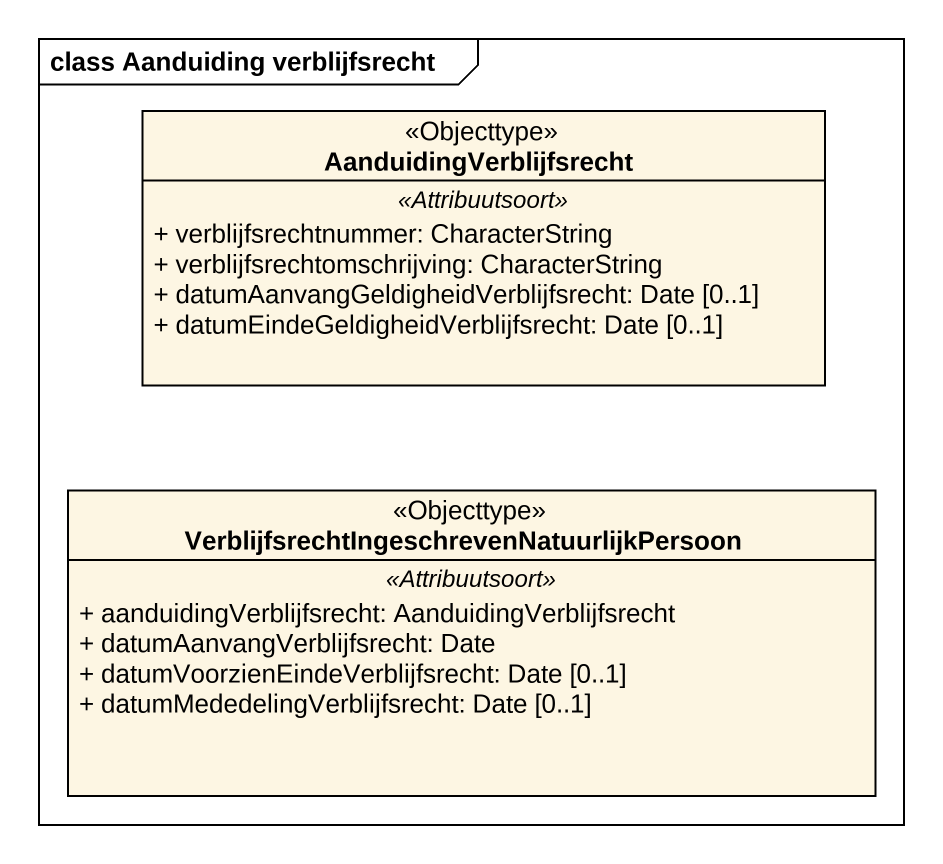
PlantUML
@startuml
mainframe class Aanduiding verblijfsrecht
hide circle
hide empty members
skinparam classAttributeIconSize 0
class AanduidingVerblijfsrecht <<Objecttype>> {
  .. <<Attribuutsoort>> ..
  + verblijfsrechtnummer: CharacterString
  + verblijfsrechtomschrijving: CharacterString
  + datumAanvangGeldigheidVerblijfsrecht: Date [0..1]
  + datumEindeGeldigheidVerblijfsrecht: Date [0..1]
}
class "VerblijfsrechtIngeschrevenNatuurlijkPersoon" as VerblijfsrechtIngeschrevenNa <<Objecttype>> {
  .. <<Attribuutsoort>> ..
  + aanduidingVerblijfsrecht: AanduidingVerblijfsrecht
  + datumAanvangVerblijfsrecht: Date
  + datumVoorzienEindeVerblijfsrecht: Date [0..1]
  + datumMededelingVerblijfsrecht: Date [0..1]
}
@enduml
